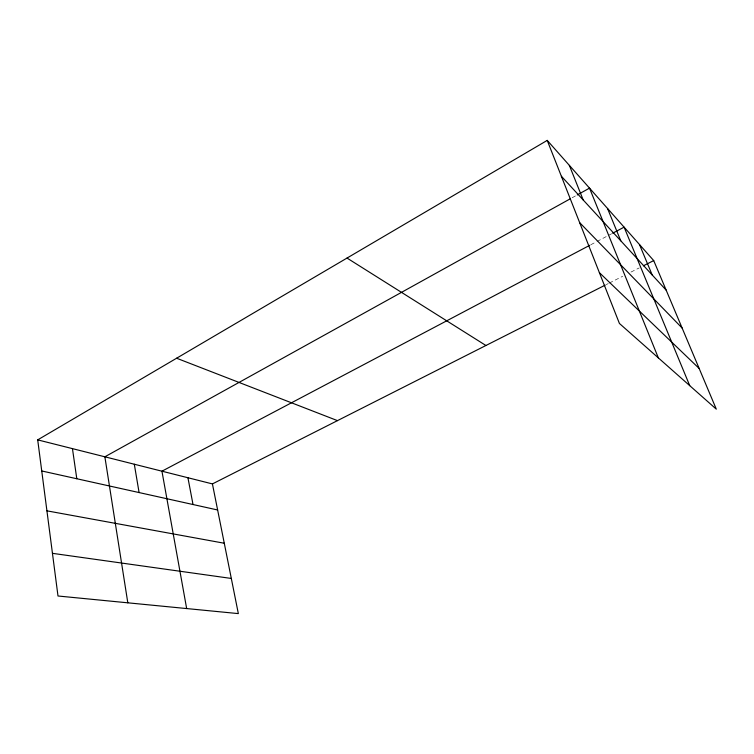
<?xml version="1.0" encoding="UTF-8"?>
<svg xmlns="http://www.w3.org/2000/svg" width="754" height="754" viewBox="0 0 754 754"><rect width="100%" height="100%" fill="white"/><g stroke="black" fill="none" stroke-linecap="round" stroke-linejoin="round"><path stroke-width="0.57" stroke-dasharray="3.77 2.83" d="M572.126 197.774L577.244 194.937M590.787 244.758L595.99 242.006M597.036 241.459L611.607 233.759M606.197 284.626L608.261 283.579M609.298 283.061L622.729 276.266M630.985 272.081L639.251 267.896"/><path stroke-width="1.13" d="M37.7 439.874L212.421 483.917L238.339 613.605L57.992 595.999L37.7 439.874L547.225 140.395L653.709 260.582L716.3 409.149L619.42 323.457L547.225 140.395M570.081 198.905L104.863 456.801L127.812 602.823M577.244 194.937L589.524 188.132L658.346 357.886M589.741 245.304L161.94 471.193L186.662 608.563M612.653 233.212L624.105 227.161L689.731 385.652M212.421 483.917L605.17 285.144M643.379 265.804L653.709 260.582M52.45 553.332L231.308 578.45M46.927 510.844L224.268 543.238M41.743 470.967L217.623 509.987M176.615 358.225L337.472 420.628M347.029 258.066L485.925 345.502M599.392 272.656L699.175 368.489M579.675 222.656L682.134 328.047M561.372 176.248L666.159 290.13M639.458 244.494L652.182 274.937M607.507 208.434L620.787 240.828M569.336 165.343L583.191 199.961M187.925 477.744L193.024 504.53M134.306 464.228L139.094 492.569M72.45 448.63L76.795 478.743"/></g></svg>
